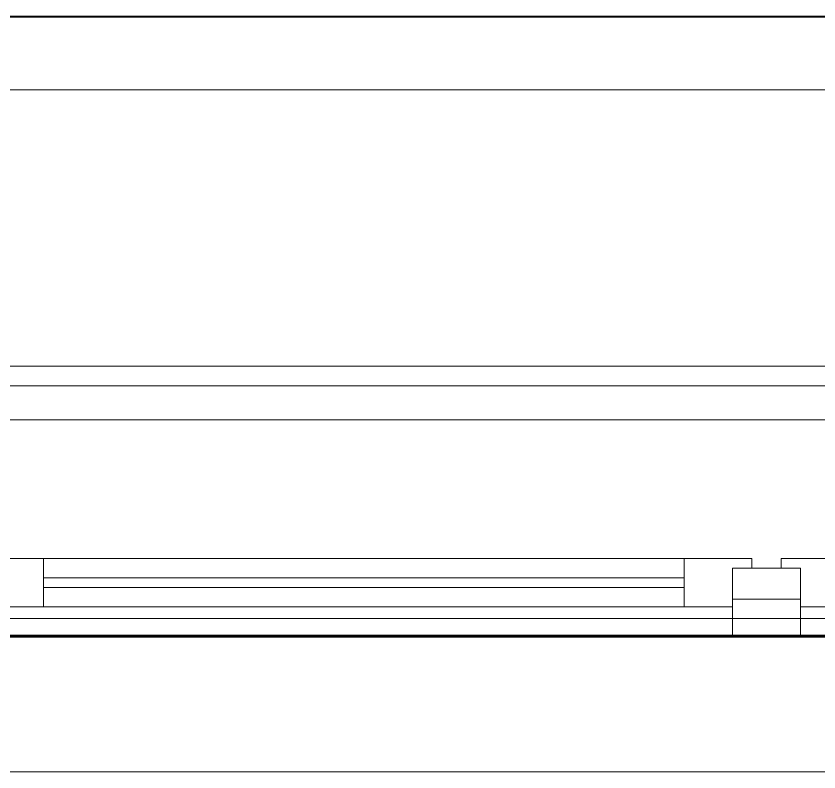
# Model space of a CAD drawing. Header units: millimetres. Extents: x -1113 to 415037, y -3642 to 28069.
# Drawn here: x 12916 to 13744, y -394 to 385 of the extents above; entities that cross this region are included whole.
import ezdxf

# ---------------------------------------------------------------- set-up
doc = ezdxf.new("R2010")
doc.units = ezdxf.units.MM
for name, color, linetype, lineweight in [('0) Стена 3.93м', 3, 'Continuous', 60), ('1) Окна 2.25м-', 6, 'Continuous', 60), ('A-FLOR', 7, 'Continuous', 9), ('A-GLAZ', 7, 'Continuous', 9), ('A-GLAZ-1', 7, 'Continuous', 5), ('A-WALL', 7, 'Continuous', 5), ('I-WALL', 7, 'Continuous', 5)]:
    doc.layers.add(name, color=color, linetype=linetype, lineweight=lineweight)

# ---------------------------------------------------------------- blocks, each defined once
blk = doc.blocks.new('120_Окно_СКБ_2Ст - 120_Окно_СКБ_2Ст 2100х2500 _мал створка справа_-V24-Объем проектирования 1 этажа')
at = {"layer": 'A-GLAZ'}
for p, q in [((-1050, -127), (-1050, -57)), ((-1050, -57), (-980, -57)), ((-980, -57), (-980, -127)), ((150, -127), (150, -57)), ((150, -57), (220, -57)), ((220, -57), (220, -127)), ((980, -127), (980, -57)), ((980, -57), (1050, -57)), ((1050, -57), (1050, -127)), ((150, -87), (-980, -87)), ((-980, -87), (-980, -127)), ((-930, -137), (-930, -87)), ((100, -137), (100, -87)), ((150, -127), (150, -87)), ((980, -87), (220, -87)), ((220, -87), (220, -127)), ((270, -137), (270, -87)), ((930, -137), (930, -87)), ((980, -127), (980, -87)), ((-980, -127), (-1050, -127)), ((-980, -127), (-1000, -127)), ((-1000, -127), (-1000, -137)), ((220, -127), (150, -127)), ((170, -127), (150, -127)), ((170, -137), (170, -127)), ((220, -127), (200, -127)), ((200, -127), (200, -137)), ((1050, -127), (980, -127)), ((1000, -127), (980, -127)), ((1000, -137), (1000, -127)), ((-1000, -137), (170, -137)), ((170, -137), (-1000, -137)), ((200, -137), (1000, -137)), ((1000, -137), (200, -137))]:
    blk.add_line(p, q, dxfattribs=at)
at = {"layer": 'A-GLAZ-1'}
for p, q in [((1050, -57), (-1050, -57)), ((-930, -107), (100, -107)), ((270, -107), (930, -107)), ((100, -117), (-930, -117)), ((930, -117), (270, -117)), ((-1030, -127), (-1000, -127)), ((170, -127), (200, -127)), ((1000, -127), (1030, -127))]:
    blk.add_line(p, q, dxfattribs=at)
blk = doc.blocks.new('Зашивка приборов отопления19 - Зашивка приборов отопления-33282289-Объем проектирования 1 этажа')
at = {"layer": 'A-WALL'}
for p, q in [((12120, 520), (10060, 520)), ((10060, 445), (12120, 445)), ((12120, 445), (10060.85, 445)), ((10060.85, 445), (10060.85, 105)), ((10060.85, 105), (12120.25, 105))]:
    blk.add_line(p, q, dxfattribs=at)
blk = doc.blocks.new('1floor')
at = {"layer": 'A-FLOR'}
for p, q in [((14840, 445), (12780, 445)), ((12780, 160.28), (14840, 160.28))]:
    blk.add_line(p, q, dxfattribs=at)
at = {"layer": 'A-WALL'}
for p, q in [((8260, -100), (15610, -100)), ((14860, -258), (12760, -258))]:
    blk.add_line(p, q, dxfattribs=at)
at = {"layer": 'I-WALL'}
for p, q in [((12780.5, 521), (14839, 521)), ((14839, 520), (12781, 520)), ((12780, 140), (14840, 140)), ((13660, -80), (13590, -80))]:
    blk.add_line(p, q, dxfattribs=at)
at = {"layer": 'A-GLAZ', "color": 3, "rotation": 180}
blk.add_blockref('120_Окно_СКБ_2Ст - 120_Окно_СКБ_2Ст 2100х2500 _мал створка справа_-V24-Объем проектирования 1 этажа', (13810, -175), dxfattribs=at)
at = {"layer": 'A-WALL'}
blk.add_blockref('Зашивка приборов отопления19 - Зашивка приборов отопления-33282289-Объем проектирования 1 этажа', (2720, 0), dxfattribs=at)

msp = doc.modelspace()

# ---------------------------------------------------------------- linework, layer by layer
at = {"layer": '1) Окна 2.25м-'}
msp.add_lwpolyline([(12824.7, -254.06), (14924.7, -254.06)], dxfattribs=at)

# ---------------------------------------------------------------- block references
at = {"layer": '0) Стена 3.93м'}
msp.add_blockref('1floor', (64.7, -136.06), dxfattribs=at)

doc.saveas('drawing.dxf')
